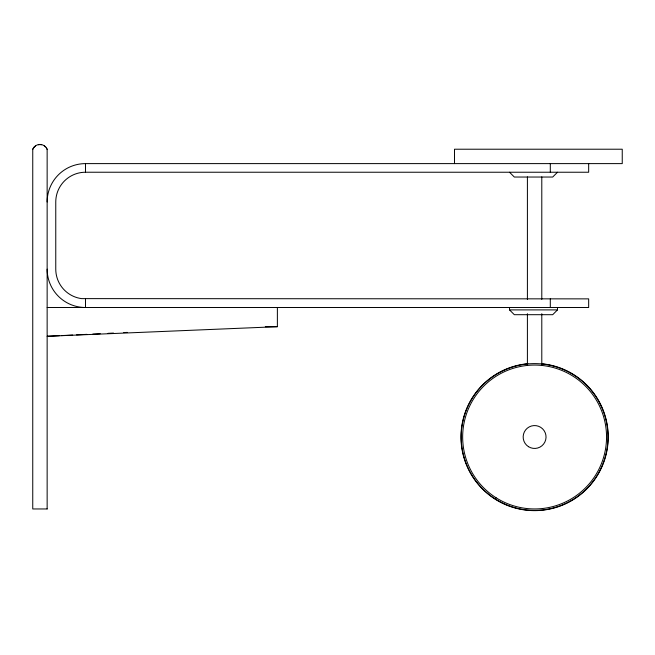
<?xml version="1.0" encoding="UTF-8"?>
<svg xmlns="http://www.w3.org/2000/svg" width="655" height="655" viewBox="0 0 655 655"><rect width="100%" height="100%" fill="white"/><g stroke="black" fill="none" stroke-linecap="round" stroke-linejoin="round"><path stroke-width="0.98" d="M557.487 172.24L552.697 177.038L514.322 177.038L509.525 172.24M557.487 307.506L557.487 309.897L552.697 314.695L514.322 314.695L509.525 309.897L509.525 307.506M59.392 335.688L47.144 336.285L277.376 326.689L277.376 307.506M61.341 335.597L72.672 335.049M76.561 334.861L86.968 334.353M92.797 334.075L100.24 333.714M108.018 333.338L113.511 333.067M123.73 332.576L127.299 332.396M47.144 201.977A38.375 38.375 0 0 1 85.51 163.611L622.25 163.611L622.242 149.217L454.496 149.217L454.496 163.611M47.144 307.506L588.665 307.506L588.665 298.868L81.629 298.623A29.745 29.745 0 0 1 55.765 269.131L55.765 201.977A29.745 29.745 0 0 1 85.51 172.232L588.665 172.24L588.665 163.611M509.525 309.897L557.487 309.897M265.324 326.689L277.376 326.689M550.298 163.611L550.298 172.24M550.298 298.868L550.298 307.506M541.791 176.883L541.791 299.401M541.791 313.696L541.791 364.745M527.406 176.883L527.406 299.401M527.406 313.696L527.406 364.745M85.51 163.611L85.51 172.24M85.51 298.868L85.51 307.506A38.375 38.375 0 0 1 47.144 269.131M32.75 149.422A7.794 7.794 0 0 1 35.624 145.934M38.424 144.771A7.794 7.794 0 0 1 41.462 144.771M44.27 145.934A7.794 7.794 0 0 1 45.449 146.9M46.415 148.079A7.794 7.794 0 0 1 47.144 149.422M541.349 363.689A73.63 73.63 0 0 1 597.204 475.759A73.63 73.63 0 0 1 471.985 475.743A73.63 73.63 0 0 1 527.873 363.689M47.144 508.96L32.75 508.96L32.75 149.217A7.794 7.794 0 0 1 47.144 149.217L47.144 508.96M496.195 497.849A71.952 71.952 0 0 0 606.489 439.841A71.952 71.952 0 0 0 501.108 373.334A71.952 71.952 0 0 0 496.195 497.849M528.495 446.685A11.446 11.446 0 0 0 546.033 437.458A11.446 11.446 0 0 0 529.273 426.88A11.446 11.446 0 0 0 528.495 446.685M495.434 499.069A73.385 73.385 0 0 0 607.93 439.898A73.385 73.385 0 0 0 500.436 372.056A73.385 73.385 0 0 0 495.434 499.069"/></g></svg>
